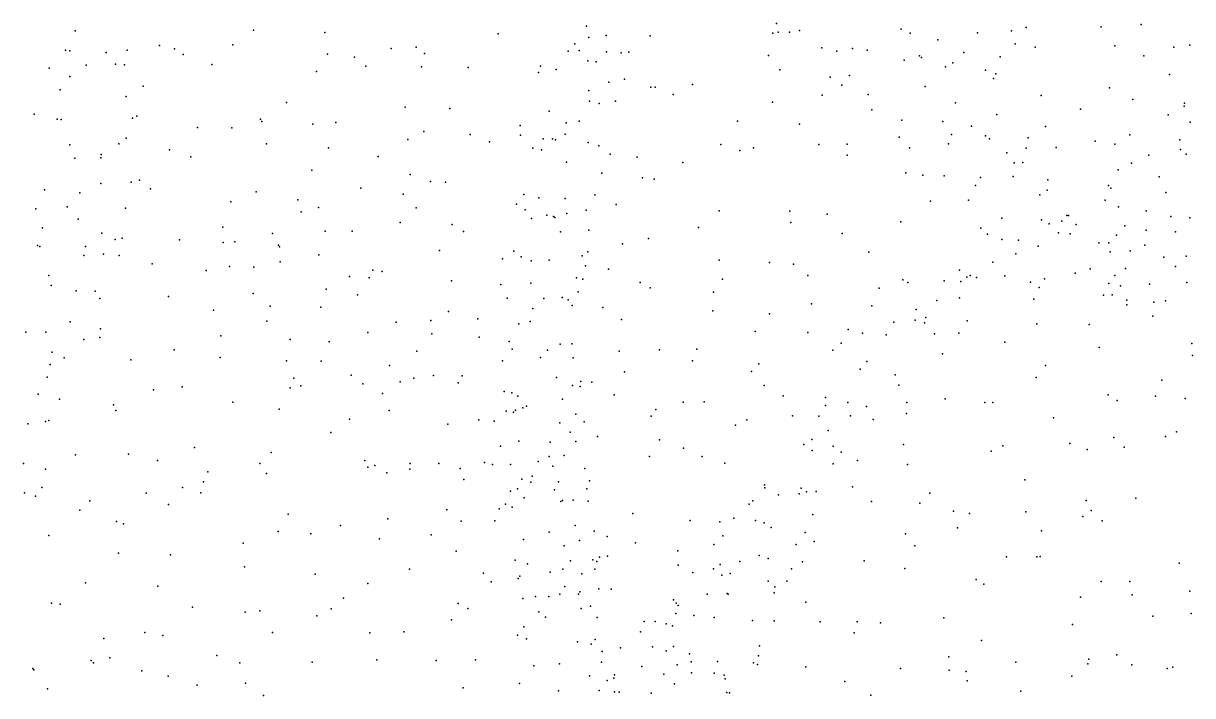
# Model space of a CAD drawing. Header units: metres. Extents: x -23.9 to 23.9, y -27.4 to 27.4.
# Drawn here: x 0 to 5.95, y 10.26 to 13.68 of the extents above; entities that cross this region are included whole.
import ezdxf

# ---------------------------------------------------------------- set-up
doc = ezdxf.new("R2010")
doc.units = ezdxf.units.M

msp = doc.modelspace()

# ---------------------------------------------------------------- linework, layer by layer
for p in [(0.2623, 13.6414, -27.5912), (1.1693, 13.645, 12.7403), (1.5328, 13.6331, -27.1863), (2.8657, 13.6653, -2.9171), (3.8326, 13.6788, -16.905), (3.8403, 13.6334, -15.855), (3.8994, 13.6344, 13.4168), (3.9493, 13.643, -15.2715), (4.468, 13.6493, 13.3861), (5.0291, 13.6415, -23.1882), (5.1036, 13.6581, -0.2598), (5.4856, 13.6617, -9.6806), (5.6883, 13.6723, -9.2585), (2.4147, 13.6262, -9.2678), (2.8055, 13.5755, -4.1501), (2.8772, 13.6062, -8.6338), (2.9648, 13.6165, -2.2538), (3.1887, 13.616, -7.0892), (3.8137, 13.6296, 3.8511), (4.5123, 13.6285, 3.8814), (4.6537, 13.5947, -17.7032), (4.8564, 13.6305, 3.8947), (5.0472, 13.5742, -10.4202), (0.2123, 13.5428, 21.6385), (0.2353, 13.5396, -10.4066), (0.4191, 13.531, 21.2494), (0.5274, 13.5417, 20.1273), (0.6919, 13.566, -10.187), (0.7671, 13.5487, 12.6641), (0.812, 13.5202, 2.8839), (1.065, 13.5689, -10.0004), (1.546, 13.5223, -9.6428), (1.871, 13.5517, 3.3842), (1.9976, 13.558, -26.9573), (2.0397, 13.526, 13.0648), (2.7719, 13.5379, -3.63), (2.8281, 13.5399, -4.6437), (2.9668, 13.5334, -5.8788), (3.0422, 13.5285, -6.5241), (3.0808, 13.532, -1.9011), (3.7917, 13.516, -1.0172), (4.0641, 13.5542, -24.6071), (4.1405, 13.538, -14.9554), (4.2196, 13.5511, 3.9182), (4.2947, 13.5432, -14.2777), (4.5614, 13.5138, -23.9567), (4.7866, 13.5308, 13.4534), (5.1487, 13.5582, 3.9691), (5.5558, 13.5652, 13.8157), (5.7026, 13.514, -22.6225), (5.856, 13.558, 14.0307), (5.936, 13.5677, 4.117), (0.3177, 13.4656, 19.568), (0.4679, 13.4714, 19.766), (0.5136, 13.4673, 12.6181), (0.9585, 13.4691, -27.4469), (1.6838, 13.5065, 3.1635), (1.7411, 13.4607, 12.9869), (2.0254, 13.4579, -9.3852), (2.2631, 13.4538, 13.1322), (2.6314, 13.4609, 13.2234), (2.8719, 13.4875, -5.1578), (2.9137, 13.4835, 13.2906), (4.4819, 13.4908, -13.7602), (4.5707, 13.5056, -13.2506), (4.6923, 13.4573, -12.652), (4.7307, 13.4782, -12.2215), (4.971, 13.5085, -11.0148), (0.1299, 13.451, 12.6729), (0.2344, 13.4086, 2.6269), (1.4901, 13.433, 12.8553), (2.6213, 13.4292, 3.7523), (2.7104, 13.4439, -26.4479), (3.0587, 13.3953, -26.1437), (3.8494, 13.4425, -25.0812), (4.1056, 13.4053, -16.2379), (4.2038, 13.4141, 13.5478), (4.8958, 13.4406, -23.6011), (4.9379, 13.3989, 4.0365), (4.9495, 13.4224, -11.4479), (5.8338, 13.4187, 14.333), (0.1858, 13.3406, 21.8014), (0.6086, 13.359, 2.7254), (2.877, 13.3367, -5.5736), (2.9782, 13.3787, -7.8462), (3.1922, 13.3542, -1.5684), (3.2146, 13.3539, 3.9967), (3.4053, 13.3674, -25.7582), (4.1648, 13.3642, -16.621), (4.59, 13.3574, -17.4226), (5.5277, 13.3499, -22.9441), (0.5221, 13.3065, 20.2711), (1.3379, 13.2753, 12.7467), (2.88, 13.2834, 3.8862), (3.0122, 13.2825, -6.8271), (3.3061, 13.3162, 13.4127), (3.812, 13.2775, 13.52), (4.0643, 13.3135, -0.7457), (4.2989, 13.3172, -15.4135), (5.1799, 13.3115, 13.8415), (5.646, 13.2913, 4.1187), (0.0535, 13.216, 2.4126), (1.9428, 13.2524, -27.1393), (2.169, 13.2447, 3.5169), (2.6746, 13.2314, -3.1336), (2.9304, 13.2714, -6.1919), (4.3185, 13.2379, -16.9634), (4.7441, 13.2742, 13.6582), (4.9541, 13.2151, 13.8071), (5.3796, 13.2425, -10.579), (5.9084, 13.2566, -9.9652), (5.9099, 13.2734, 4.157), (0.1702, 13.191, -10.5724), (0.191, 13.1902, 19.5943), (0.5541, 13.1959, 20.8597), (0.5767, 13.2067, 12.5422), (1.2062, 13.1911, -9.9931), (1.2127, 13.1797, -27.4505), (1.4712, 13.1662, 2.9044), (1.5895, 13.1743, 12.8523), (2.5267, 13.1595, 13.2445), (2.7624, 13.1723, -2.2299), (2.8286, 13.1812, 13.3168), (3.6336, 13.1815, 4.0433), (3.9504, 13.1654, 4.0556), (4.4698, 13.1858, 4.0662), (4.6796, 13.1799, -14.3984), (4.8258, 13.1556, -24.085), (5.8265, 13.2126, -22.7646), (5.9381, 13.1756, 0.137), (0.8851, 13.1494, 2.7017), (1.0591, 13.1477, 12.5949), (2.0366, 13.1286, 3.2833), (2.2723, 13.1132, 13.1826), (2.5291, 13.1092, 3.7322), (2.7571, 13.1153, -4.9795), (4.4572, 13.0996, -16.5556), (4.7239, 13.1134, 4.0879), (4.897, 13.107, -17.3225), (5.2024, 13.1544, -11.3795), (5.6307, 13.1121, 14.581), (0.2346, 13.0604, 21.7818), (0.4836, 13.0656, 2.4526), (0.5219, 13.0943, 20.4722), (1.2359, 13.0652, 2.7729), (1.5522, 13.046, -9.7253), (1.9558, 13.0876, 13.0185), (2.3708, 13.0764, -8.8944), (2.5926, 13.0431, -3.7522), (2.6438, 13.0916, -4.108), (2.6924, 13.0908, -8.4301), (2.708, 13.0859, -4.6206), (2.8743, 13.073, -8.0901), (2.9282, 13.0546, -1.8291), (3.5494, 13.0618, -25.8854), (3.7155, 13.0452, -0.9062), (4.0485, 13.063, 13.6059), (4.1929, 13.0643, 4.0828), (4.5098, 13.0459, -16.1874), (4.7077, 13.0658, -14.8828), (4.9165, 13.0914, -13.723), (5.1033, 13.043, -23.8608), (5.114, 13.0955, -12.0017), (5.2565, 13.0469, 14.0698), (5.4544, 13.0792, -23.3334), (5.5549, 13.0634, -17.313), (5.8861, 13.0865, 15.2789), (5.8891, 13.0373, -17.1886), (0.2611, 12.993, 2.2783), (0.392, 12.994, 12.4435), (0.3946, 13.0113, 19.9502), (0.7429, 13.0348, -10.3548), (0.8507, 12.9993, 12.4804), (1.8042, 13.001, 2.9799), (2.6361, 13.0356, -2.6954), (2.9856, 13.0137, -7.1218), (3.1228, 12.9981, 13.4193), (3.6457, 13.0309, 13.5318), (4.1917, 13.0081, -0.5997), (5.0058, 13.0204, 4.1213), (5.7282, 13.0079, -23.0579), (5.9188, 13.013, 15.5628), (1.4662, 12.9307, 12.7407), (2.7633, 12.9718, -26.6946), (3.3549, 12.9701, -26.1799), (4.4917, 12.9179, 13.7488), (5.0421, 12.9686, -0.1575), (5.0867, 12.9708, -12.9114), (5.5724, 12.9324, 14.8132), (5.6403, 12.9674, 0.1073), (0.3933, 12.8642, 21.4515), (0.5475, 12.871, 21.0708), (0.5892, 12.8801, 2.3061), (1.9674, 12.9102, -27.2424), (2.0709, 12.8737, 3.1467), (2.1475, 12.8708, -9.1406), (2.943, 12.9166, 3.9434), (3.1503, 12.8924, -26.4407), (3.2092, 12.8853, 4.0424), (4.5782, 12.9055, -24.7568), (4.6854, 12.9029, -16.8548), (4.8709, 12.8942, -24.3801), (5.0372, 12.8994, -14.2305), (5.2137, 12.8827, -12.5374), (5.7804, 12.898, 4.2185), (0.1055, 12.8321, 22.1331), (0.2853, 12.8169, -10.7373), (0.6456, 12.8359, 12.4243), (1.1843, 12.8217, 12.589), (1.7161, 12.8391, 12.8474), (1.9318, 12.8089, -9.4669), (2.5457, 12.8082, -2.9962), (2.9082, 12.8064, -7.6024), (4.8449, 12.8526, -15.3971), (5.1725, 12.806, -17.1036), (5.2103, 12.8293, 14.392), (5.5226, 12.8541, 15.057), (5.5344, 12.8399, 15.6206), (5.8149, 12.8186, 16.0676), (0.2205, 12.745, 21.8818), (1.0542, 12.7711, 2.4762), (1.3948, 12.7809, -27.5006), (1.5013, 12.7421, -9.9085), (1.9974, 12.7403, 12.9684), (2.5085, 12.7586, -3.4648), (2.6232, 12.7906, 3.7286), (2.7568, 12.7867, -5.305), (3.016, 12.7564, 13.4305), (4.6162, 12.7731, 4.1534), (4.8107, 12.7794, -16.2086), (5.5064, 12.7795, -11.5051), (5.5731, 12.7449, 16.0385), (0.0618, 12.7346, -27.5278), (0.2776, 12.6824, 12.3233), (0.518, 12.738, 20.7529), (1.4121, 12.719, 2.6391), (2.5522, 12.7297, -2.5764), (2.5849, 12.685, -8.5369), (2.663, 12.7023, -4.6536), (2.6975, 12.6948, -26.9181), (2.7036, 12.6902, -2.0584), (2.7655, 12.7105, 13.348), (2.8636, 12.7273, -6.2076), (3.5415, 12.7245, -0.9678), (3.901, 12.7222, 4.1434), (4.0913, 12.7071, 13.679), (4.98, 12.6873, -16.5676), (5.3107, 12.7, 15.4044), (5.3199, 12.7003, -13.429), (5.7149, 12.725, -11.2075), (5.8402, 12.6952, 16.3931), (5.9362, 12.6895, -10.8225), (0.0961, 12.6378, -11.0501), (1.0141, 12.6416, -10.4518), (1.5353, 12.6216, 12.7122), (1.672, 12.6214, 2.678), (1.9168, 12.6649, 2.8819), (2.1812, 12.6557, -27.2367), (2.8772, 12.6255, -1.7541), (3.4355, 12.6403, 13.5538), (3.9063, 12.6648, -25.815), (4.4662, 12.6692, -25.1735), (4.8725, 12.636, 14.1775), (5.1823, 12.679, 14.6211), (5.2208, 12.6588, 14.933), (5.286, 12.672, 15.702), (5.3577, 12.6547, -13.8086), (5.6056, 12.6485, -23.6967), (5.7139, 12.6268, 0.1533), (0.398, 12.6113, 2.0613), (0.4649, 12.5782, 21.3445), (0.5013, 12.5849, -10.8755), (0.7938, 12.5768, 2.0412), (1.0153, 12.5632, 2.169), (1.0755, 12.5664, 12.4907), (1.2671, 12.6083, 2.4166), (2.2386, 12.6194, 3.1649), (2.7323, 12.6179, -8.0669), (3.1806, 12.5843, 4.0499), (4.1662, 12.6098, 4.1735), (4.9068, 12.606, 4.2157), (4.9798, 12.5787, 14.4639), (5.0643, 12.5745, -15.9205), (5.2685, 12.612, -14.6923), (5.3278, 12.6079, 16.2071), (5.4739, 12.5623, 16.4286), (5.5246, 12.5623, -12.32), (5.5633, 12.5999, 4.1865), (5.8644, 12.6173, -16.8392), (0.0695, 12.5473, 19.8919), (0.0829, 12.5429, 2.0425), (0.315, 12.5425, 21.7473), (0.407, 12.5034, 20.7104), (1.297, 12.5495, -10.1963), (1.3019, 12.5406, 12.5883), (2.1162, 12.5233, -9.3638), (2.4947, 12.5195, -2.8359), (2.8714, 12.5163, -6.8597), (3.0481, 12.5567, -1.4448), (4.303, 12.5142, 13.8639), (5.0506, 12.5051, 15.9762), (5.1648, 12.5448, -16.2814), (5.5308, 12.5165, -16.8189), (5.6339, 12.5207, -11.9558), (5.707, 12.5492, 16.6294), (0.3062, 12.4963, 20.4204), (0.4868, 12.4962, -27.5956), (0.6532, 12.4551, 12.2966), (1.3058, 12.4644, 2.1998), (1.5022, 12.4999, 2.3935), (2.4382, 12.4809, 13.1367), (2.5333, 12.4909, -3.9661), (2.5835, 12.4702, 3.461), (2.6751, 12.474, -5.0118), (2.8434, 12.4959, -7.7071), (2.8595, 12.445, -7.3316), (3.5411, 12.4734, 4.1541), (3.7969, 12.4608, -26.1003), (3.919, 12.4522, 13.6912), (4.9333, 12.4623, 15.0803), (5.8046, 12.4887, -11.609), (5.9175, 12.4944, 4.0679), (0.1282, 12.3959, -11.3282), (0.9282, 12.4206, 1.8686), (1.0475, 12.4404, -10.7171), (1.1709, 12.4373, -27.5886), (1.659, 12.3904, -9.9878), (1.7583, 12.3831, 12.7754), (1.7775, 12.4218, -27.5208), (1.8248, 12.4151, 2.6732), (2.8135, 12.3827, -6.1565), (2.9771, 12.4273, 3.894), (3.9923, 12.3952, -0.6321), (4.7641, 12.4216, 14.3889), (4.8015, 12.3863, -0.2503), (4.818, 12.3958, -25.0177), (4.8504, 12.3843, 15.6696), (4.9956, 12.3933, 16.4142), (5.3538, 12.4064, -15.5358), (5.4296, 12.4294, 16.699), (5.5552, 12.3956, -14.5026), (5.61, 12.4308, -12.6885), (5.8636, 12.4409, 16.9725), (0.1402, 12.345, -27.4984), (1.5392, 12.3255, 12.6546), (2.1777, 12.3688, 2.9212), (2.4288, 12.3502, -3.3024), (2.5821, 12.3566, -2.1995), (2.8474, 12.3766, -26.9949), (3.1388, 12.3599, -26.7838), (3.1898, 12.3316, 4.0319), (3.557, 12.3758, -26.4342), (4.3557, 12.3307, -0.45), (4.4761, 12.3729, 14.1623), (4.5005, 12.3603, -25.4018), (4.6864, 12.3687, 4.2533), (4.7703, 12.3642, 14.8252), (5.126, 12.3619, -0.1138), (5.1706, 12.3346, 16.6542), (5.1974, 12.3787, -24.5416), (5.5241, 12.3545, -16.4924), (5.5839, 12.3427, 16.9704), (5.7311, 12.3509, -23.8338), (5.9224, 12.3601, -23.5456), (0.2671, 12.3167, 22.0737), (0.3643, 12.3156, 1.7858), (0.3874, 12.2786, 12.2076), (0.738, 12.2876, 1.6685), (1.1676, 12.3037, 1.8339), (1.6999, 12.2961, 2.221), (2.462, 12.2806, -27.2693), (2.6483, 12.2788, -8.3197), (2.7406, 12.2824, -5.7129), (2.7722, 12.2705, 3.5458), (2.8229, 12.3113, -6.5878), (3.5114, 12.3107, 13.6246), (4.649, 12.2676, 15.1794), (4.7645, 12.2817, 16.1958), (5.1429, 12.2743, 4.1972), (5.4973, 12.2953, -24.2108), (5.542, 12.2973, -15.2811), (5.6155, 12.2702, -16.1139), (5.8122, 12.2667, -12.1631), (0.9656, 12.2184, -11.0512), (1.2546, 12.2388, 12.509), (1.5129, 12.2344, 1.9518), (2.1627, 12.2125, -27.4554), (2.5919, 12.2276, -4.6741), (2.7916, 12.2418, 13.2653), (2.9477, 12.2321, 3.7433), (3.5081, 12.216, -0.9295), (4.0111, 12.2511, 4.2414), (4.3175, 12.2407, 4.2521), (4.5441, 12.222, 14.6248), (5.6168, 12.2453, -15.6705), (5.7539, 12.2596, -14.0156), (0.2359, 12.1596, 20.8527), (1.2386, 12.1622, 1.6431), (1.8969, 12.1574, 12.7989), (2.0731, 12.1657, 2.7206), (2.3118, 12.1741, 13.0106), (2.5214, 12.1497, -4.1827), (2.5782, 12.1605, -8.6261), (3.043, 12.1712, -1.3409), (3.7967, 12.1996, 13.7128), (4.4306, 12.1584, 14.3251), (4.5382, 12.1675, 15.3756), (4.586, 12.1539, 16.0588), (4.5921, 12.181, 15.757), (4.8035, 12.1639, 16.6529), (5.1584, 12.1492, 16.9614), (5.4249, 12.1462, 4.09), (5.7488, 12.1874, -14.7126), (0.0107, 12.1059, 20.3124), (0.1129, 12.1061, 20.6066), (0.3909, 12.1238, 1.5575), (1.0034, 12.0885, 1.45), (1.7512, 12.1048, 1.986), (2.0784, 12.0979, -9.7349), (3.7244, 12.1096, 4.2227), (3.9923, 12.1048, -26.1702), (4.1976, 12.1195, 14.071), (4.2702, 12.1009, -25.8656), (4.3907, 12.0937, 14.8332), (4.6362, 12.0977, 16.4804), (4.76, 12.1014, 4.2426), (0.3065, 12.07, -11.6231), (0.3882, 12.0796, 21.381), (1.3561, 12.0687, -10.8596), (1.5545, 12.0578, 12.6101), (2.3196, 12.0806, 2.8861), (2.472, 12.0593, -2.7944), (2.7311, 12.0464, -8.0675), (2.7904, 12.0466, -6.1867), (4.1624, 12.0513, 4.2859), (4.9956, 12.0551, 4.1706), (5.4756, 12.0281, 17.2088), (5.9471, 12.0492, -15.3907), (0.1441, 12.005, 1.5334), (0.2055, 11.9766, 21.1343), (0.5452, 11.9667, 12.1629), (0.7655, 12.0165, -27.6075), (0.9995, 11.9784, 12.3435), (2.0012, 12.0099, 2.3073), (2.4864, 12.021, -8.9181), (2.6317, 11.9785, -5.0486), (2.6673, 12.0148, -27.3765), (2.7968, 11.9753, -1.741), (3.0323, 12.0102, -27.1085), (3.2364, 12.0174, 13.4428), (3.4273, 12.0194, 4.0532), (4.1198, 12.0158, -0.6505), (4.6769, 11.9972, 16.8367), (5.951, 11.9878, 17.2868), (0.1352, 11.9424, 22.1037), (1.3386, 11.9614, -27.6871), (1.5149, 11.9599, 1.4893), (1.8628, 11.9369, -10.3544), (2.4369, 11.9613, -3.6254), (3.4057, 11.9608, -26.8314), (3.7059, 11.9062, 13.6508), (3.7424, 11.946, -0.8608), (4.258, 11.9187, 15.8132), (4.2925, 11.9567, 14.4989), (5.2027, 11.937, 4.0849), (0.1203, 11.8779, -11.972), (1.376, 11.8732, -11.135), (1.667, 11.8885, -27.6966), (1.917, 11.854, 1.87), (1.9863, 11.8719, 12.7854), (2.0869, 11.8859, -27.6567), (2.2118, 11.8482, 12.8938), (2.2327, 11.8838, 2.5381), (2.7128, 11.8763, -8.3908), (2.8356, 11.8551, -7.0043), (2.892, 11.8514, 13.236), (3.0583, 11.904, 3.6907), (4.4375, 11.8892, 4.2616), (5.1552, 11.876, -0.2341), (5.7951, 11.8625, 3.9159), (0.0741, 11.791, 1.323), (0.6605, 11.8131, 1.1677), (0.8068, 11.828, 12.2397), (1.3565, 11.8241, 12.4756), (1.4101, 11.8333, 1.2039), (1.7272, 11.8434, 12.6495), (1.8273, 11.7936, 1.5893), (2.4462, 11.8051, 2.8581), (2.4858, 11.7982, -27.6199), (2.7936, 11.8352, 3.3188), (2.8338, 11.8303, -7.7445), (3.0063, 11.7884, -1.446), (3.769, 11.8346, 4.1762), (4.4546, 11.8365, 16.8774), (5.5211, 11.7871, 17.3826), (0.1819, 11.765, 12.0816), (0.4573, 11.7371, -27.5264), (1.0645, 11.7502, 1.0898), (2.5151, 11.781, 13.0323), (2.5595, 11.7293, -4.6017), (2.7426, 11.7651, -5.9299), (3.3581, 11.7505, 3.9213), (3.4649, 11.7514, 13.4928), (3.8666, 11.7825, 13.7955), (4.0822, 11.7336, 15.5982), (4.0826, 11.7746, 15.9295), (4.1949, 11.748, 14.6398), (4.2915, 11.728, 16.6818), (4.4966, 11.749, -25.8756), (4.6908, 11.7667, 4.1599), (4.8937, 11.7479, 17.1997), (4.9332, 11.7484, 4.093), (5.5671, 11.7581, 3.9378), (5.7625, 11.7812, -24.123), (5.9138, 11.7684, 17.4135), (0.4686, 11.7075, -11.9754), (1.2998, 11.7147, -11.4722), (1.8613, 11.7083, -10.7532), (2.4569, 11.7038, 2.608), (2.4939, 11.6988, -4.1305), (2.5033, 11.7094, -2.8924), (2.5405, 11.7207, -2.2698), (2.8115, 11.6898, -27.5374), (3.1938, 11.6796, 3.7295), (3.2174, 11.713, 13.371), (3.9135, 11.6806, -26.5987), (4.0479, 11.6782, 14.0011), (4.2101, 11.6804, 14.2671), (4.4947, 11.6929, 17.0783), (5.2436, 11.6698, 3.9881), (0.0216, 11.6408, 22.1339), (0.1106, 11.6515, 21.8787), (0.1286, 11.6577, 21.3694), (1.6584, 11.6637, -11.0778), (2.159, 11.6378, -10.3593), (2.317, 11.6607, 2.1702), (2.3949, 11.6539, -9.5929), (2.7289, 11.6445, -1.9083), (2.8541, 11.6498, -7.3197), (3.6239, 11.6326, 4.0259), (3.6822, 11.6606, 13.5716), (4.3241, 11.6625, -0.6677), (1.5629, 11.5967, -27.8747), (2.521, 11.5515, 2.3316), (2.7821, 11.5975, -6.2593), (2.8117, 11.5508, -8.4235), (2.9215, 11.5761, 3.328), (3.2363, 11.5589, -1.3045), (4.0132, 11.56, 16.2532), (4.0952, 11.6066, 15.0364), (5.5507, 11.5706, -24.5832), (5.8125, 11.5756, 3.8131), (5.869, 11.5994, 0.0106), (0.8694, 11.5194, 0.8506), (1.2595, 11.4948, 0.8137), (2.4277, 11.5271, 12.9366), (2.6809, 11.5462, 2.9616), (3.3588, 11.5153, 3.8395), (3.9712, 11.5343, 15.7258), (4.0139, 11.5047, 15.4062), (4.1207, 11.5271, 14.5302), (4.1613, 11.4952, 16.8506), (4.4793, 11.5355, 4.1325), (4.9248, 11.5008, -0.4622), (4.9851, 11.5282, 17.4092), (5.3251, 11.5394, -0.2797), (5.4134, 11.5087, 3.8897), (5.6031, 11.522, 17.5421), (-0.0016, 11.4383, -27.2989), (0.2644, 11.4818, 0.9479), (0.5341, 11.4854, 0.8261), (0.6812, 11.4531, -27.6637), (1.2029, 11.4387, -27.9537), (1.7372, 11.453, -11.3477), (1.9681, 11.4383, -11.0921), (2.1128, 11.4383, 12.7604), (2.3461, 11.4438, -27.9648), (2.386, 11.4335, -10.1123), (2.479, 11.4329, -3.7751), (2.6184, 11.4484, -5.1271), (2.676, 11.4735, 13.0503), (2.752, 11.4787, -8.8663), (3.1853, 11.4737, 3.5989), (3.4544, 11.4729, -27.2045), (3.5701, 11.439, 13.4577), (4.1218, 11.4363, 14.2017), (4.2457, 11.4525, 17.1011), (4.5003, 11.4322, 17.2646), (0.1107, 11.4089, 12.0861), (0.9369, 11.3951, 12.3014), (1.2366, 11.3868, 12.3798), (1.7523, 11.4187, 0.758), (1.7869, 11.4278, 12.5946), (1.8495, 11.3897, -28.0107), (1.9652, 11.4096, 1.0578), (2.2214, 11.4119, 1.4498), (2.588, 11.3735, 1.9665), (2.6946, 11.4239, 2.7429), (2.856, 11.4134, -7.0334), (0.0924, 11.3159, -12.3802), (0.8077, 11.3157, 0.6579), (0.9157, 11.3442, -12.0825), (2.2415, 11.3572, -10.6586), (2.5366, 11.3576, -9.6803), (2.5823, 11.3436, -2.4238), (2.723, 11.3455, -27.8494), (2.8811, 11.3491, -7.8146), (3.7713, 11.3289, 13.7595), (3.7723, 11.3143, 15.7552), (3.9574, 11.3122, 16.6263), (4.22, 11.3193, -0.8176), (5.0969, 11.3548, -25.3465), (0.0036, 11.2889, 21.5762), (0.0604, 11.2713, 0.9867), (0.623, 11.2876, -12.252), (0.9023, 11.2884, -27.9766), (2.4791, 11.2977, 1.5747), (2.5133, 11.3091, -3.445), (2.5487, 11.2636, -4.6768), (2.7022, 11.3034, -9.3212), (2.7974, 11.2514, -6.4689), (2.8677, 11.3086, 3.004), (3.8428, 11.2779, 15.5201), (3.9478, 11.2829, 15.2208), (3.9854, 11.2938, 14.9221), (4.0338, 11.2954, 14.4948), (4.614, 11.2862, 4.0123), (5.4089, 11.2505, -24.8673), (5.6627, 11.2611, -24.4653), (0.2866, 11.201, 0.758), (0.3362, 11.2482, 12.1556), (0.7373, 11.2287, 12.2604), (2.1546, 11.2025, 0.8938), (2.421, 11.2078, 1.2787), (2.4526, 11.231, -10.3718), (2.4874, 11.2156, -4.0277), (2.7346, 11.2446, -6.0254), (2.7426, 11.2502, 2.2934), (2.8734, 11.2464, -7.3631), (3.6938, 11.231, -27.1754), (3.7122, 11.2488, 16.0676), (4.3154, 11.2444, -26.3614), (4.5622, 11.2361, -26.0603), (4.7338, 11.1957, 17.5489), (5.1021, 11.1912, 3.8572), (5.4341, 11.198, 17.6853), (0.4732, 11.1434, 0.5854), (1.3464, 11.1805, 0.513), (1.8544, 11.1571, -11.5261), (2.2272, 11.1442, -11.0697), (2.3983, 11.147, -28.2021), (3.1017, 11.184, 3.2749), (3.3924, 11.1485, 3.6688), (3.5435, 11.1411, -1.2468), (3.6157, 11.1598, 13.5748), (3.7248, 11.1477, 3.912), (3.7703, 11.1355, 16.4748), (4.0176, 11.1778, 3.9706), (4.8155, 11.1831, -25.7713), (5.3926, 11.1685, 3.7719), (5.4904, 11.1467, -0.4381), (0.1287, 11.0719, 12.1642), (0.5085, 11.1304, -27.6773), (1.2956, 11.0927, 12.4255), (1.4615, 11.0806, -11.9166), (1.6126, 11.1226, 0.4546), (2.0743, 11.075, 0.6326), (2.6758, 11.0888, -5.654), (2.8074, 11.1224, -9.0238), (2.9045, 11.0938, -8.143), (3.806, 11.112, 16.7303), (3.9785, 11.0873, 14.0171), (4.4889, 11.0797, 3.9275), (4.7543, 11.1113, 3.9165), (5.1811, 11.0951, 17.7397), (1.1173, 11.0323, -28.1182), (1.8106, 11.0552, 12.5557), (2.5452, 11.0513, -3.0789), (2.7509, 11.019, 1.3976), (2.8294, 11.0452, 1.9249), (2.9705, 11.0671, 2.7697), (3.1141, 11.0342, -1.6657), (3.5141, 11.0262, -27.5184), (3.5595, 11.0695, 15.8599), (3.9335, 11.0251, 14.4451), (4.0248, 11.0404, 17.2676), (4.5375, 11.0183, -0.9207), (0.4824, 10.9821, 12.2741), (0.7479, 10.9739, 0.3876), (2.2025, 10.9921, 12.7125), (2.931, 10.9615, -28.0982), (2.9715, 10.9671, 2.3688), (3.3294, 10.9927, -27.7951), (3.7443, 10.9702, 17.0549), (3.7901, 10.9544, 13.8396), (5.0042, 10.9633, -0.7924), (5.1573, 10.9634, 3.7459), (5.1746, 10.9638, -25.2988), (1.1237, 10.9127, 0.2704), (1.9643, 10.8996, -28.4857), (2.5025, 10.9463, -10.7621), (2.5651, 10.9276, -4.9086), (2.7443, 10.9003, 1.113), (2.783, 10.9419, -9.4873), (2.898, 10.9481, 12.9922), (2.9075, 10.8997, -2.0331), (2.9172, 10.9388, -8.6157), (3.3327, 10.921, 3.3664), (3.5117, 10.9019, 15.5582), (3.5461, 10.9239, 13.5229), (3.6454, 10.9387, 15.3007), (3.9093, 10.9017, -27.1732), (3.9641, 10.9372, -1.1825), (4.2781, 10.9417, -26.5852), (4.4855, 10.904, 17.629), (5.8823, 10.9308, 3.3433), (1.4836, 10.8749, 0.2226), (2.3407, 10.8802, -28.4859), (2.3792, 10.8361, 0.6327), (2.5169, 10.8527, -4.5804), (2.5263, 10.8641, -4.0301), (2.6805, 10.8852, -10.3344), (2.842, 10.8756, -6.8953), (3.4061, 10.8835, 15.908), (3.5548, 10.8699, 3.708), (3.5968, 10.8781, 16.7203), (3.7903, 10.8394, 14.8495), (3.8858, 10.8394, 14.2208), (4.8486, 10.8483, -25.8806), (5.4857, 10.8381, 17.7613), (5.6309, 10.8379, -24.5958), (0.3142, 10.83, -12.5512), (0.6822, 10.8129, -28.0305), (1.7518, 10.8265, 0.2393), (2.7542, 10.8118, -6.2909), (2.8318, 10.7855, -9.7771), (2.9285, 10.7997, 1.3359), (2.9905, 10.7983, 1.7838), (3.5818, 10.7754, -1.4674), (3.8199, 10.7793, 14.5998), (3.8247, 10.8103, 17.2843), (4.8887, 10.8243, 17.8522), (5.9372, 10.7878, -24.0607), (0.1409, 10.727, 0.5985), (0.1853, 10.7219, 12.3584), (1.628, 10.7519, -12.0146), (2.2123, 10.7253, 12.7877), (2.5417, 10.7512, -3.6568), (2.6056, 10.7602, -5.2522), (2.674, 10.7609, 0.8464), (2.7293, 10.7732, -2.5523), (2.8245, 10.7724, -28.4031), (3.3086, 10.7437, 13.2518), (3.3225, 10.7263, -1.7096), (3.3323, 10.7157, -28.1313), (3.4796, 10.7729, 16.5272), (3.5862, 10.7732, 15.1227), (3.9824, 10.7328, 3.717), (5.3805, 10.7583, -25.0054), (5.6425, 10.7686, -0.6072), (0.8595, 10.7059, -12.4175), (1.127, 10.6818, 12.5179), (1.2017, 10.6873, 0.0571), (1.4918, 10.6619, 12.6125), (1.5654, 10.6981, -28.6303), (2.2616, 10.7001, 0.3234), (2.6219, 10.6826, -10.9258), (2.6558, 10.656, -5.6389), (2.8385, 10.7001, 13.0356), (2.8854, 10.7113, -7.3247), (3.3196, 10.6749, 16.1852), (3.4112, 10.6649, 16.7516), (5.7493, 10.6614, 17.7695), (5.943, 10.6745, 3.1255), (2.1785, 10.6419, -28.7457), (2.5461, 10.6068, 12.948), (2.9193, 10.6538, -8.1329), (3.158, 10.634, 1.8782), (3.2146, 10.6334, 2.3057), (3.2714, 10.6219, 15.666), (3.3028, 10.612, 2.6992), (3.5145, 10.6536, 3.3621), (3.7103, 10.6392, 3.5188), (3.8203, 10.6372, 14.0973), (4.0553, 10.6317, 17.6039), (4.2425, 10.6321, -1.2999), (4.3621, 10.6275, 17.7615), (4.6844, 10.6525, 3.6941), (5.3389, 10.6182, 3.4003), (0.4087, 10.5479, -27.9113), (0.6172, 10.5768, 12.481), (0.7089, 10.5619, 0.149), (1.2669, 10.5776, -12.2637), (1.763, 10.5752, 12.7131), (1.9358, 10.5808, 0.0762), (2.5132, 10.5635, 0.4029), (2.5593, 10.5455, -4.9867), (2.9093, 10.5415, -7.8143), (3.1398, 10.5817, 1.3575), (4.2283, 10.5767, -26.943), (4.8757, 10.5369, 3.5335), (2.8189, 10.5295, -6.8326), (2.889, 10.5174, -10.1995), (2.9451, 10.481, -2.3022), (3.0389, 10.4994, 0.9586), (3.2017, 10.5045, 13.2567), (3.2704, 10.4838, 16.9162), (3.308, 10.5062, 15.3795), (3.7467, 10.5091, 14.3067), (0.3429, 10.4351, 12.5804), (0.3549, 10.4235, -12.5645), (0.4383, 10.4487, 0.2584), (0.9828, 10.4604, -28.3864), (1.1007, 10.4233, 12.6325), (1.4691, 10.4261, 12.6907), (1.7981, 10.4382, -0.0736), (2.0992, 10.4349, 12.8494), (2.2994, 10.4393, 0.0415), (2.7276, 10.4177, 0.4331), (2.941, 10.4261, -8.5293), (3.3897, 10.4686, 13.4346), (3.3989, 10.4281, 2.214), (3.5322, 10.4294, 14.6792), (3.7156, 10.4227, 13.8413), (3.7407, 10.4584, 3.2846), (4.7095, 10.4538, -1.2664), (5.051, 10.4266, -1.1631), (5.4168, 10.4187, -1.0306), (5.4233, 10.4411, 3.2275), (5.5651, 10.4643, -24.7702), (0.0464, 10.3952, -27.4767), (0.0509, 10.3874, 0.6884), (0.6017, 10.3832, -28.1963), (2.5979, 10.4087, -5.301), (3.0081, 10.3621, -9.4926), (3.1473, 10.4039, 16.4923), (3.2597, 10.3656, 17.14), (3.3272, 10.4127, 1.5551), (3.3993, 10.3723, -1.8916), (3.5145, 10.3704, 2.6758), (3.5669, 10.3599, 2.9728), (3.7363, 10.4146, -27.9459), (3.9825, 10.4028, -1.5338), (4.4639, 10.3939, 3.5465), (4.7123, 10.3855, 18.0101), (4.7974, 10.3789, -26.0752), (5.6414, 10.4127, 3.093), (5.8217, 10.3946, -24.2198), (5.8502, 10.4016, -0.7212), (0.7355, 10.355, 12.6946), (0.8832, 10.3088, 0.0501), (1.129, 10.3195, -0.044), (2.5237, 10.3177, 13.0167), (2.8813, 10.3562, 13.1442), (2.9698, 10.3339, -28.862), (3.0044, 10.345, 15.8848), (3.3135, 10.3159, 1.1775), (3.571, 10.3417, 17.4711), (4.1809, 10.3281, 3.3956), (4.8031, 10.331, 3.3797), (5.3367, 10.3553, -25.1507), (0.1219, 10.2907, 12.7233), (1.2208, 10.2563, 12.7832), (2.2377, 10.2952, -29.098), (2.7235, 10.28, -11.1504), (2.9293, 10.2823, -8.1495), (3.0075, 10.2756, 16.2815), (3.0317, 10.2744, -9.894), (3.194, 10.2684, -2.1563), (3.5805, 10.2723, 13.6959), (3.5929, 10.2707, -28.3584), (4.3125, 10.2587, 17.9427), (5.0768, 10.2792, -25.5991)]:
    msp.add_point(p)

doc.saveas('drawing.dxf')
